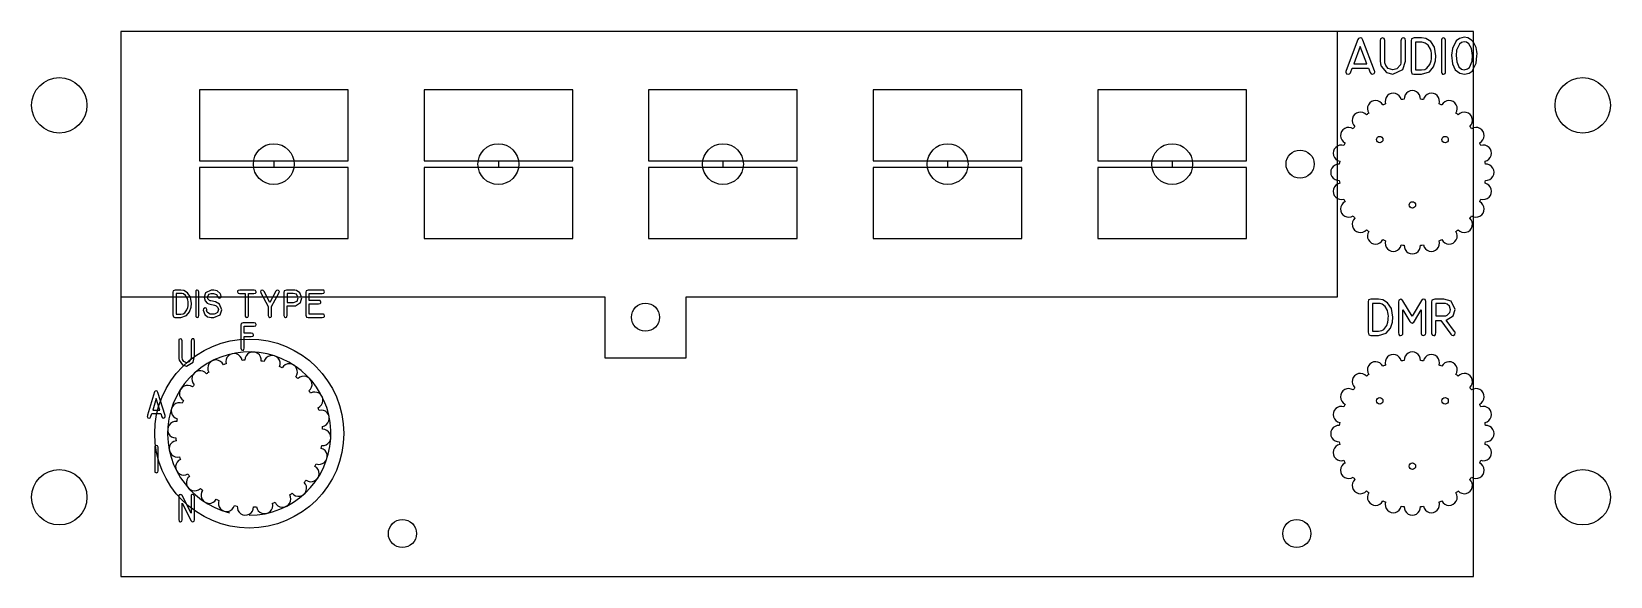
# Model space of a CAD drawing. Header units: inches. Extents: x -2.42 to 2.42, y 0.06 to 1.73.
import ezdxf

# ---------------------------------------------------------------- set-up
doc = ezdxf.new("R2010")
doc.units = ezdxf.units.IN
doc.header["$MEASUREMENT"] = 0
doc.linetypes.add('CENTERX2', pattern=[0.8, 0.5, -0.1, 0.1, -0.1])

msp = doc.modelspace()

# ---------------------------------------------------------------- linework, layer by layer
at = {"color": 7, "linetype": 'Continuous'}
for p, q in [((1.5809, 1.7309), (-2.1434, 1.7309)), ((-2.1434, 1.7309), (-2.1434, 0.9191)), ((1.9975, 1.7309), (1.5809, 1.7309)), ((1.5809, 0.9191), (1.5809, 1.7309)), ((1.6433, 1.7063), (1.6075, 1.6114)), ((1.6943, 1.6103), (1.6581, 1.7048)), ((1.7116, 1.7037), (1.7116, 1.641)), ((1.7253, 1.6414), (1.7253, 1.7033)), ((1.7752, 1.7025), (1.7752, 1.6419)), ((1.789, 1.6404), (1.789, 1.7025)), ((1.8062, 1.7029), (1.8062, 1.6102)), ((1.8382, 1.7116), (1.8152, 1.7116)), ((1.82, 1.6979), (1.82, 1.6139)), ((1.8387, 1.6979), (1.82, 1.6979)), ((1.8993, 1.7036), (1.8993, 1.6077)), ((1.9115, 1.6078), (1.9115, 1.7041)), ((1.9691, 1.7132), (1.9691, 1.7132)), ((1.9975, 0.0625), (1.9975, 1.7309)), ((1.6505, 1.6848), (1.6308, 1.6325)), ((1.6703, 1.6325), (1.6505, 1.6848)), ((1.6202, 1.6048), (1.6256, 1.6187)), ((1.6256, 1.6187), (1.6758, 1.6187)), ((1.6308, 1.6325), (1.6703, 1.6325)), ((1.6758, 1.6187), (1.6807, 1.6057)), ((1.8148, 1.6001), (1.8385, 1.6001)), ((1.82, 1.6139), (1.8385, 1.6139)), ((-1.9025, 1.5525), (-1.9025, 1.335)), ((-1.4475, 1.5525), (-1.9025, 1.5525)), ((-1.4475, 1.335), (-1.4475, 1.5525)), ((-1.215, 1.5525), (-1.215, 1.335)), ((-0.76, 1.5525), (-1.215, 1.5525)), ((-0.76, 1.335), (-0.76, 1.5525)), ((-0.5275, 1.5525), (-0.5275, 1.335)), ((-0.0725, 1.5525), (-0.5275, 1.5525)), ((-0.0725, 1.335), (-0.0725, 1.5525)), ((0.16, 1.5525), (0.16, 1.335)), ((0.615, 1.5525), (0.16, 1.5525)), ((0.615, 1.335), (0.615, 1.5525)), ((0.8475, 1.5525), (0.8475, 1.335)), ((1.3025, 1.5525), (0.8475, 1.5525)), ((1.3025, 1.335), (1.3025, 1.5525)), ((-1.9025, 1.335), (-1.7776, 1.335)), ((-1.9025, 1.315), (-1.9025, 1.0975)), ((-1.7776, 1.315), (-1.9025, 1.315)), ((-1.7776, 1.335), (-1.5724, 1.335)), ((-1.5724, 1.315), (-1.7776, 1.315)), ((-1.5724, 1.335), (-1.4475, 1.335)), ((-1.4475, 1.315), (-1.5724, 1.315)), ((-1.4475, 1.0975), (-1.4475, 1.315)), ((-1.215, 1.335), (-1.0901, 1.335)), ((-1.215, 1.315), (-1.215, 1.0975)), ((-1.0901, 1.315), (-1.215, 1.315)), ((-1.0901, 1.335), (-0.8849, 1.335)), ((-0.8849, 1.315), (-1.0901, 1.315)), ((-0.8849, 1.335), (-0.76, 1.335)), ((-0.76, 1.315), (-0.8849, 1.315)), ((-0.76, 1.0975), (-0.76, 1.315)), ((-0.5275, 1.335), (-0.4026, 1.335)), ((-0.5275, 1.315), (-0.5275, 1.0975)), ((-0.4026, 1.315), (-0.5275, 1.315)), ((-0.4026, 1.335), (-0.1974, 1.335)), ((-0.1974, 1.315), (-0.4026, 1.315)), ((-0.1974, 1.335), (-0.0725, 1.335)), ((-0.0725, 1.315), (-0.1974, 1.315)), ((-0.0725, 1.0975), (-0.0725, 1.315)), ((0.16, 1.335), (0.2849, 1.335)), ((0.16, 1.315), (0.16, 1.0975)), ((0.2849, 1.315), (0.16, 1.315)), ((0.2849, 1.335), (0.4901, 1.335)), ((0.4901, 1.315), (0.2849, 1.315)), ((0.4901, 1.335), (0.615, 1.335)), ((0.615, 1.315), (0.4901, 1.315)), ((0.615, 1.0975), (0.615, 1.315)), ((0.8475, 1.335), (0.9724, 1.335)), ((0.8475, 1.315), (0.8475, 1.0975)), ((0.9724, 1.315), (0.8475, 1.315)), ((0.9724, 1.335), (1.1776, 1.335)), ((1.1776, 1.315), (0.9724, 1.315)), ((1.1776, 1.335), (1.3025, 1.335)), ((1.3025, 1.315), (1.1776, 1.315)), ((1.3025, 1.0975), (1.3025, 1.315)), ((-1.9025, 1.0975), (-1.4475, 1.0975)), ((-1.215, 1.0975), (-0.76, 1.0975)), ((-0.5275, 1.0975), (-0.0725, 1.0975)), ((0.16, 1.0975), (0.615, 1.0975)), ((0.8475, 1.0975), (1.3025, 1.0975)), ((-2.1434, 0.9191), (-2.1434, 0.0625)), ((-2.1434, 0.9191), (-0.6618, 0.9191)), ((-1.9838, 0.9328), (-1.9838, 0.8633)), ((-1.9599, 0.9393), (-1.9771, 0.9393)), ((-1.9735, 0.929), (-1.9735, 0.866)), ((-1.9595, 0.929), (-1.9735, 0.929)), ((-1.914, 0.9333), (-1.914, 0.8614)), ((-1.9048, 0.8614), (-1.9048, 0.9337)), ((-1.8587, 0.9393), (-1.8668, 0.9389)), ((-1.8661, 0.9289), (-1.8599, 0.9291)), ((-1.8599, 0.9291), (-1.8592, 0.9291)), ((-1.858, 0.9393), (-1.8587, 0.9393)), ((-1.7797, 0.929), (-1.7627, 0.929)), ((-1.7352, 0.9393), (-1.7791, 0.9393)), ((-1.7627, 0.929), (-1.7627, 0.8627)), ((-1.7524, 0.8621), (-1.7524, 0.929)), ((-1.7524, 0.929), (-1.7356, 0.929)), ((-1.7144, 0.9312), (-1.7141, 0.9307)), ((-1.7141, 0.9307), (-1.6917, 0.8888)), ((-1.6866, 0.9015), (-1.7046, 0.9352)), ((-1.6685, 0.9358), (-1.6866, 0.9015)), ((-1.6814, 0.8888), (-1.6597, 0.9302)), ((-1.6597, 0.9302), (-1.6594, 0.9305)), ((-1.644, 0.9317), (-1.644, 0.8615)), ((-1.6152, 0.9393), (-1.6357, 0.9393)), ((-1.6156, 0.929), (-1.6337, 0.929)), ((-1.6337, 0.929), (-1.6337, 0.9009)), ((-1.5765, 0.9326), (-1.5765, 0.8625)), ((-1.5262, 0.9393), (-1.5697, 0.9393)), ((-1.5662, 0.9079), (-1.5662, 0.929)), ((-1.5662, 0.929), (-1.5267, 0.929)), ((-0.6618, 0.9191), (-0.6618, 0.7316)), ((-0.4125, 0.7316), (-0.4125, 0.9191)), ((-0.4125, 0.9191), (1.5809, 0.9191)), ((-1.8803, 0.8787), (-1.8803, 0.8797)), ((-1.8697, 0.8957), (-1.8562, 0.8928)), ((-1.8536, 0.9031), (-1.8672, 0.9059)), ((-1.6917, 0.8888), (-1.6917, 0.8615)), ((-1.6814, 0.8619), (-1.6814, 0.8888)), ((-1.6337, 0.9009), (-1.6148, 0.9009)), ((-1.6337, 0.8622), (-1.6337, 0.8906)), ((-1.6337, 0.8906), (-1.6159, 0.8906)), ((-1.5373, 0.9079), (-1.5662, 0.9079)), ((-1.5662, 0.866), (-1.5662, 0.8976)), ((-1.5662, 0.8976), (-1.5378, 0.8976)), ((1.6743, 0.9029), (1.6743, 0.8102)), ((1.7063, 0.9116), (1.6833, 0.9116)), ((1.6881, 0.8979), (1.6881, 0.8139)), ((1.7068, 0.8979), (1.6881, 0.8979)), ((1.7674, 0.9026), (1.7674, 0.8092)), ((1.8092, 0.859), (1.7805, 0.9066)), ((1.7812, 0.8089), (1.7812, 0.8784)), ((1.7812, 0.8784), (1.802, 0.8436)), ((1.8379, 0.9072), (1.8092, 0.859)), ((1.8168, 0.8444), (1.8372, 0.8784)), ((1.8372, 0.8784), (1.8372, 0.8085)), ((1.851, 0.8077), (1.851, 0.9043)), ((1.8683, 0.902), (1.8683, 0.8098)), ((1.9068, 0.9116), (1.8784, 0.9116)), ((1.8821, 0.8979), (1.8821, 0.8604)), ((1.9073, 0.8979), (1.8821, 0.8979)), ((-1.9774, 0.8557), (-1.9596, 0.8557)), ((-1.9735, 0.866), (-1.9596, 0.866)), ((-1.8668, 0.8557), (-1.8587, 0.8557)), ((-1.8592, 0.8658), (-1.8667, 0.8658)), ((-1.7755, 0.8317), (-1.7755, 0.7619)), ((-1.7345, 0.8387), (-1.7686, 0.8387)), ((-1.7652, 0.8073), (-1.7652, 0.8284)), ((-1.7652, 0.8284), (-1.7345, 0.8284)), ((-1.5699, 0.8557), (-1.5267, 0.8557)), ((-1.5261, 0.866), (-1.5662, 0.866)), ((1.8821, 0.8604), (1.9061, 0.8604)), ((1.8821, 0.8092), (1.8821, 0.8466)), ((1.8821, 0.8466), (1.8969, 0.8466)), ((1.8969, 0.8466), (1.9281, 0.8045)), ((1.9391, 0.8126), (1.9139, 0.8471)), ((-1.966, 0.7841), (-1.966, 0.7371)), ((-1.9557, 0.7373), (-1.9557, 0.7838)), ((-1.9276, 0.7832), (-1.9276, 0.7377)), ((-1.9173, 0.7366), (-1.9173, 0.7832)), ((-1.7437, 0.8073), (-1.7652, 0.8073)), ((-1.7652, 0.7619), (-1.7652, 0.797)), ((-1.7652, 0.797), (-1.744, 0.797)), ((1.683, 0.8001), (1.7066, 0.8001)), ((1.6881, 0.8139), (1.7066, 0.8139)), ((-0.6618, 0.7316), (-0.4125, 0.7316)), ((-2.0397, 0.6273), (-2.0611, 0.5561)), ((-2.0345, 0.6077), (-2.0454, 0.5715)), ((-2.0237, 0.5715), (-2.0345, 0.6077)), ((-2.0076, 0.5553), (-2.0293, 0.6262)), ((-2.0519, 0.5504), (-2.0486, 0.5612)), ((-2.0486, 0.5612), (-2.0205, 0.5612)), ((-2.0454, 0.5715), (-2.0237, 0.5715)), ((-2.0205, 0.5612), (-2.0173, 0.551)), ((-2.0393, 0.4579), (-2.0393, 0.3859)), ((-2.0292, 0.3859), (-2.0292, 0.4582)), ((-1.9654, 0.3068), (-1.9654, 0.2364)), ((-1.9282, 0.2559), (-1.9556, 0.3101)), ((-1.9282, 0.3066), (-1.9282, 0.2559)), ((-1.9178, 0.2355), (-1.9179, 0.307)), ((-1.9551, 0.2356), (-1.9551, 0.2872)), ((-1.9551, 0.2872), (-1.9278, 0.2326)), ((-2.1434, 0.0625), (1.9975, 0.0625))]:
    msp.add_line(p, q, dxfattribs=at)
at = {"color": 7, "linetype": 'CENTERX2'}
for p, q in [((-1.675, 1.335), (-1.675, 1.315)), ((-0.9875, 1.335), (-0.9875, 1.315)), ((-0.3, 1.335), (-0.3, 1.315)), ((0.3875, 1.335), (0.3875, 1.315)), ((1.075, 1.335), (1.075, 1.315))]:
    msp.add_line(p, q, dxfattribs=at)
at = {"color": 7, "linetype": 'Continuous', "flags": 128}
for points in [[(1.6502, 1.7116), (1.6454, 1.7099), (1.6433, 1.7063)], [(1.6581, 1.7048), (1.6549, 1.7102), (1.6502, 1.7116)], [(1.7185, 1.7116), (1.7128, 1.7088), (1.7116, 1.7037)], [(1.7253, 1.7033), (1.7235, 1.7099), (1.7185, 1.7116)], [(1.7822, 1.7116), (1.7789, 1.7111), (1.7764, 1.7089), (1.7752, 1.7025)], [(1.789, 1.7025), (1.7878, 1.7089), (1.7854, 1.7111), (1.7822, 1.7116)], [(1.8152, 1.7116), (1.8078, 1.709), (1.8062, 1.7029)], [(1.8663, 1.7003), (1.8517, 1.7096), (1.8382, 1.7116)], [(1.8496, 1.6958), (1.8436, 1.6977), (1.8387, 1.6979)], [(1.8656, 1.6768), (1.8583, 1.6889), (1.8496, 1.6958)], [(1.8821, 1.6565), (1.8778, 1.6828), (1.8663, 1.7003)], [(1.9001, 1.7089), (1.8994, 1.706), (1.8993, 1.7036)], [(1.9055, 1.7116), (1.9022, 1.7107), (1.9001, 1.7089)], [(1.9115, 1.7041), (1.9099, 1.71), (1.9055, 1.7116)], [(1.9436, 1.702), (1.9324, 1.6786), (1.9303, 1.6581)], [(1.9691, 1.7132), (1.9538, 1.7093), (1.9436, 1.702)], [(1.954, 1.6926), (1.9456, 1.6739), (1.9441, 1.6578)], [(1.9691, 1.6994), (1.96, 1.6969), (1.954, 1.6926)], [(1.9913, 1.7049), (1.9795, 1.7114), (1.9691, 1.7132)], [(1.9826, 1.6938), (1.9755, 1.6981), (1.9691, 1.6994)], [(1.994, 1.6571), (1.9912, 1.6789), (1.9826, 1.6938)], [(1.8673, 1.641), (1.8683, 1.6478), (1.8683, 1.6533)], [(1.8746, 1.6231), (1.881, 1.6413), (1.8821, 1.6565)], [(1.9303, 1.6581), (1.933, 1.6325), (1.9412, 1.6141)], [(1.9441, 1.6578), (1.946, 1.6377), (1.9522, 1.6233)], [(1.9846, 1.6213), (1.9927, 1.6405), (1.994, 1.6571)], [(1.993, 1.6097), (2.0056, 1.6343), (2.0077, 1.6562)], [(1.6075, 1.6114), (1.6065, 1.6087), (1.6061, 1.6065)], [(1.6061, 1.6065), (1.6089, 1.6014), (1.6133, 1.6001)], [(1.6133, 1.6001), (1.618, 1.6016), (1.6202, 1.6048)], [(1.6807, 1.6057), (1.6837, 1.6012), (1.6877, 1.6001)], [(1.6877, 1.6001), (1.6932, 1.6023), (1.695, 1.6065)], [(1.695, 1.6065), (1.6947, 1.6087), (1.6943, 1.6103)], [(1.7116, 1.641), (1.7121, 1.6317), (1.7141, 1.6247)], [(1.7141, 1.6247), (1.7306, 1.6052), (1.7502, 1.6001)], [(1.7284, 1.6267), (1.7256, 1.6347), (1.7253, 1.6414)], [(1.7502, 1.6139), (1.7361, 1.6181), (1.7284, 1.6267)], [(1.7502, 1.6001), (1.7807, 1.6146), (1.789, 1.6404)], [(1.7735, 1.6294), (1.7628, 1.617), (1.7502, 1.6139)], [(1.7752, 1.6419), (1.7749, 1.6348), (1.7735, 1.6294)], [(1.8062, 1.6102), (1.8082, 1.6018), (1.8148, 1.6001)], [(1.8385, 1.6001), (1.8622, 1.6077), (1.8746, 1.6231)], [(1.8385, 1.6139), (1.8481, 1.6151), (1.8547, 1.6191)], [(1.8547, 1.6191), (1.8634, 1.6304), (1.8673, 1.641)], [(1.8993, 1.6077), (1.8994, 1.6053), (1.8998, 1.6035)], [(1.8998, 1.6035), (1.9026, 1.6008), (1.9055, 1.6001)], [(1.9055, 1.6001), (1.9089, 1.601), (1.9109, 1.6029)], [(1.9109, 1.6029), (1.9115, 1.6056), (1.9115, 1.6078)], [(1.9412, 1.6141), (1.9556, 1.6033), (1.9695, 1.6001)], [(1.9522, 1.6233), (1.9607, 1.6161), (1.9691, 1.6139)], [(1.9691, 1.6139), (1.9785, 1.6165), (1.9846, 1.6213)], [(1.9695, 1.6001), (1.9835, 1.6034), (1.993, 1.6097)], [(-1.9771, 0.9393), (-1.9827, 0.9374), (-1.9838, 0.9328)], [(-1.9388, 0.9309), (-1.9498, 0.9378), (-1.9599, 0.9393)], [(-1.9513, 0.9275), (-1.9558, 0.9289), (-1.9595, 0.929)], [(-1.9393, 0.9132), (-1.9448, 0.9223), (-1.9513, 0.9275)], [(-1.927, 0.898), (-1.9302, 0.9177), (-1.9388, 0.9309)], [(-1.9134, 0.9373), (-1.914, 0.9351), (-1.914, 0.9333)], [(-1.9094, 0.9393), (-1.9119, 0.9386), (-1.9134, 0.9373)], [(-1.9048, 0.9337), (-1.9061, 0.9381), (-1.9094, 0.9393)], [(-1.8668, 0.9389), (-1.8835, 0.931), (-1.8884, 0.9172)], [(-1.8781, 0.9174), (-1.8737, 0.9264), (-1.8661, 0.9289)], [(-1.8592, 0.9291), (-1.8499, 0.9256), (-1.8464, 0.9186)], [(-1.8391, 0.9284), (-1.8483, 0.9371), (-1.858, 0.9393)], [(-1.8464, 0.9186), (-1.8444, 0.9151), (-1.8414, 0.9143)], [(-1.8414, 0.9143), (-1.8373, 0.9162), (-1.8362, 0.9197)], [(-1.8362, 0.9197), (-1.8373, 0.9248), (-1.8391, 0.9284)], [(-1.7791, 0.9393), (-1.784, 0.9385), (-1.7858, 0.9368), (-1.7863, 0.9344)], [(-1.7863, 0.9344), (-1.7839, 0.9298), (-1.7797, 0.929)], [(-1.7356, 0.929), (-1.7308, 0.9299), (-1.7291, 0.9316), (-1.7286, 0.934)], [(-1.7286, 0.934), (-1.7311, 0.9385), (-1.7352, 0.9393)], [(-1.7101, 0.9393), (-1.7142, 0.9376), (-1.7155, 0.9344)], [(-1.7155, 0.9344), (-1.715, 0.9325), (-1.7144, 0.9312)], [(-1.7046, 0.9352), (-1.7071, 0.9384), (-1.7101, 0.9393)], [(-1.6633, 0.9393), (-1.6667, 0.9381), (-1.6685, 0.9358)], [(-1.6579, 0.9345), (-1.66, 0.9383), (-1.6633, 0.9393)], [(-1.6594, 0.9305), (-1.659, 0.9312), (-1.6588, 0.9317)], [(-1.6588, 0.9317), (-1.6581, 0.9332), (-1.6579, 0.9345)], [(-1.6357, 0.9393), (-1.6427, 0.9374), (-1.644, 0.9317)], [(-1.5998, 0.9152), (-1.6056, 0.9265), (-1.6156, 0.929)], [(-1.605, 0.9378), (-1.6107, 0.9391), (-1.6152, 0.9393)], [(-1.5895, 0.9152), (-1.5947, 0.9304), (-1.605, 0.9378)], [(-1.5697, 0.9393), (-1.5755, 0.9375), (-1.5765, 0.9326)], [(-1.5267, 0.929), (-1.5219, 0.93), (-1.5202, 0.9318), (-1.5198, 0.9342)], [(-1.5198, 0.9342), (-1.5222, 0.9386), (-1.5262, 0.9393)], [(-1.9596, 0.8557), (-1.9418, 0.8614), (-1.9325, 0.873)], [(-1.9596, 0.866), (-1.9524, 0.867), (-1.9475, 0.8699)], [(-1.9475, 0.8699), (-1.9409, 0.8784), (-1.938, 0.8863)], [(-1.938, 0.8863), (-1.9373, 0.8915), (-1.9373, 0.8956)], [(-1.9325, 0.873), (-1.9277, 0.8866), (-1.927, 0.898)], [(-1.8851, 0.885), (-1.8897, 0.8822), (-1.8907, 0.8779)], [(-1.8907, 0.8779), (-1.8861, 0.8643), (-1.8773, 0.8573)], [(-1.8884, 0.9172), (-1.8854, 0.906), (-1.8792, 0.8993)], [(-1.8803, 0.8797), (-1.8819, 0.8838), (-1.8851, 0.885)], [(-1.8804, 0.8776), (-1.8804, 0.8782), (-1.8803, 0.8787)], [(-1.8718, 0.8663), (-1.8784, 0.8714), (-1.8804, 0.8776)], [(-1.8792, 0.8993), (-1.8741, 0.8968), (-1.8697, 0.8957)], [(-1.8716, 0.9071), (-1.8767, 0.912), (-1.8781, 0.9174)], [(-1.8672, 0.9059), (-1.8697, 0.9065), (-1.8716, 0.9071)], [(-1.8587, 0.8557), (-1.8395, 0.8637), (-1.8339, 0.8792)], [(-1.8562, 0.8928), (-1.8535, 0.8922), (-1.8514, 0.8914)], [(-1.8442, 0.8794), (-1.8475, 0.8703), (-1.8539, 0.8663)], [(-1.8339, 0.8792), (-1.8407, 0.8963), (-1.8536, 0.9031)], [(-1.8514, 0.8914), (-1.8457, 0.8856), (-1.8442, 0.8794)], [(-1.6159, 0.8906), (-1.6114, 0.8907), (-1.608, 0.8912)], [(-1.6148, 0.9009), (-1.6031, 0.9057), (-1.5998, 0.9152)], [(-1.608, 0.8912), (-1.5934, 0.9015), (-1.5895, 0.9152)], [(-1.5378, 0.8976), (-1.533, 0.8985), (-1.5313, 0.9003), (-1.5309, 0.9027)], [(-1.5309, 0.9027), (-1.5332, 0.9071), (-1.5373, 0.9079)], [(1.6833, 0.9116), (1.6759, 0.909), (1.6743, 0.9029)], [(1.7344, 0.9003), (1.7198, 0.9096), (1.7063, 0.9116)], [(1.7177, 0.8958), (1.7117, 0.8977), (1.7068, 0.8979)], [(1.7337, 0.8768), (1.7264, 0.8889), (1.7177, 0.8958)], [(1.7502, 0.8565), (1.7459, 0.8828), (1.7344, 0.9003)], [(1.7745, 0.9113), (1.7684, 0.9081), (1.7674, 0.9026)], [(1.7805, 0.9066), (1.7778, 0.9102), (1.7745, 0.9113)], [(1.8446, 0.9116), (1.8402, 0.9101), (1.8379, 0.9072)], [(1.851, 0.9043), (1.8492, 0.9103), (1.8446, 0.9116)], [(1.8784, 0.9116), (1.87, 0.9089), (1.8683, 0.902)], [(1.941, 0.8795), (1.9286, 0.905), (1.9068, 0.9116)], [(1.9163, 0.8963), (1.9114, 0.8977), (1.9073, 0.8979)], [(1.9139, 0.8471), (1.9353, 0.8604), (1.941, 0.8795)], [(1.9272, 0.8793), (1.9235, 0.8905), (1.9163, 0.8963)], [(1.9168, 0.8623), (1.9251, 0.8704), (1.9272, 0.8793)], [(-1.9838, 0.8633), (-1.9823, 0.857), (-1.9774, 0.8557)], [(-1.914, 0.8614), (-1.914, 0.8596), (-1.9136, 0.8582)], [(-1.9136, 0.8582), (-1.9116, 0.8562), (-1.9094, 0.8557)], [(-1.9094, 0.8557), (-1.9068, 0.8564), (-1.9053, 0.8578)], [(-1.9053, 0.8578), (-1.9049, 0.8598), (-1.9048, 0.8614)], [(-1.8773, 0.8573), (-1.8715, 0.856), (-1.8668, 0.8557)], [(-1.8667, 0.8658), (-1.8696, 0.8659), (-1.8718, 0.8663)], [(-1.8539, 0.8663), (-1.8569, 0.8659), (-1.8592, 0.8658)], [(-1.7686, 0.8387), (-1.7744, 0.8366), (-1.7755, 0.8317)], [(-1.7627, 0.8627), (-1.7627, 0.8608), (-1.7626, 0.8593)], [(-1.7626, 0.8593), (-1.7603, 0.8564), (-1.7576, 0.8557)], [(-1.7576, 0.8557), (-1.7545, 0.8565), (-1.7529, 0.8584)], [(-1.7529, 0.8584), (-1.7524, 0.8604), (-1.7524, 0.8621)], [(-1.7284, 0.8336), (-1.7306, 0.8379), (-1.7345, 0.8387)], [(-1.7345, 0.8284), (-1.7297, 0.8298), (-1.7284, 0.8336)], [(-1.6917, 0.8615), (-1.6902, 0.8569), (-1.6865, 0.8557)], [(-1.6865, 0.8557), (-1.6836, 0.8563), (-1.6819, 0.8579)], [(-1.6819, 0.8579), (-1.6814, 0.8601), (-1.6814, 0.8619)], [(-1.644, 0.8615), (-1.6424, 0.8569), (-1.6388, 0.8557)], [(-1.6388, 0.8557), (-1.6364, 0.856), (-1.6346, 0.8575), (-1.6337, 0.8622)], [(-1.5765, 0.8625), (-1.5747, 0.8567), (-1.5699, 0.8557)], [(-1.5267, 0.8557), (-1.5217, 0.8565), (-1.5198, 0.8583), (-1.5193, 0.8608)], [(-1.5227, 0.8656), (-1.5246, 0.866), (-1.5261, 0.866)], [(-1.5193, 0.8608), (-1.5204, 0.8641), (-1.5227, 0.8656)], [(1.7066, 0.8001), (1.7303, 0.8077), (1.7427, 0.8231)], [(1.7228, 0.8191), (1.7315, 0.8304), (1.7354, 0.841)], [(1.7354, 0.841), (1.7364, 0.8478), (1.7364, 0.8533)], [(1.7427, 0.8231), (1.7491, 0.8413), (1.7502, 0.8565)], [(1.802, 0.8436), (1.8052, 0.8396), (1.8091, 0.8385)], [(1.8091, 0.8385), (1.8142, 0.8407), (1.8168, 0.8444)], [(1.9061, 0.8604), (1.9123, 0.8608), (1.9168, 0.8623)], [(-1.9607, 0.79), (-1.9651, 0.788), (-1.966, 0.7841)], [(-1.9557, 0.7838), (-1.957, 0.7887), (-1.9607, 0.79)], [(-1.9224, 0.79), (-1.9249, 0.7896), (-1.9267, 0.788), (-1.9276, 0.7832)], [(-1.9173, 0.7832), (-1.9181, 0.7881), (-1.92, 0.7897), (-1.9224, 0.79)], [(-1.744, 0.797), (-1.7391, 0.7978), (-1.7375, 0.7996), (-1.7371, 0.8021)], [(-1.7371, 0.8021), (-1.7395, 0.8066), (-1.7437, 0.8073)], [(1.6743, 0.8102), (1.6763, 0.8018), (1.683, 0.8001)], [(1.7066, 0.8139), (1.7163, 0.8151), (1.7228, 0.8191)], [(1.7674, 0.8092), (1.7687, 0.8029), (1.771, 0.8006), (1.7742, 0.8001)], [(1.7742, 0.8001), (1.7783, 0.8013), (1.7805, 0.8039)], [(1.7805, 0.8039), (1.7812, 0.8066), (1.7812, 0.8089)], [(1.8372, 0.8085), (1.8374, 0.8057), (1.8378, 0.8035)], [(1.8378, 0.8035), (1.8409, 0.8008), (1.8442, 0.8001)], [(1.8442, 0.8001), (1.8498, 0.8029), (1.851, 0.8077)], [(1.8683, 0.8098), (1.8683, 0.8072), (1.8685, 0.8052)], [(1.8685, 0.8052), (1.8714, 0.8011), (1.8753, 0.8001)], [(1.8753, 0.8001), (1.8785, 0.8006), (1.8808, 0.8028), (1.8821, 0.8092)], [(1.9281, 0.8045), (1.9311, 0.8014), (1.9345, 0.8007)], [(1.9345, 0.8007), (1.9399, 0.803), (1.9415, 0.8073)], [(1.9397, 0.8118), (1.9393, 0.8122), (1.9391, 0.8126)], [(1.9415, 0.8073), (1.9409, 0.81), (1.9397, 0.8118)], [(-1.966, 0.7371), (-1.9656, 0.7299), (-1.9643, 0.7244)], [(-1.9541, 0.7268), (-1.9555, 0.7326), (-1.9557, 0.7373)], [(-1.9417, 0.7167), (-1.9502, 0.7205), (-1.9541, 0.7268)], [(-1.9417, 0.7064), (-1.9218, 0.7183), (-1.9173, 0.7366)], [(-1.9283, 0.7287), (-1.9339, 0.7196), (-1.9417, 0.7167)], [(-1.9276, 0.7377), (-1.9277, 0.7327), (-1.9283, 0.7287)], [(-1.7755, 0.7619), (-1.7742, 0.7566), (-1.7703, 0.7551)], [(-1.7703, 0.7551), (-1.7679, 0.7555), (-1.7661, 0.7571), (-1.7652, 0.7619)], [(-1.9643, 0.7244), (-1.9544, 0.7105), (-1.9417, 0.7064)], [(-2.0347, 0.6309), (-2.0382, 0.6298), (-2.0397, 0.6273)], [(-2.0293, 0.6262), (-2.0314, 0.63), (-2.0347, 0.6309)], [(-2.0611, 0.5561), (-2.0617, 0.5537), (-2.0621, 0.5518)], [(-2.0621, 0.5518), (-2.06, 0.5482), (-2.0568, 0.5473)], [(-2.0568, 0.5473), (-2.0534, 0.5482), (-2.0519, 0.5504)], [(-2.0173, 0.551), (-2.0152, 0.5479), (-2.0123, 0.5473)], [(-2.0123, 0.5473), (-2.0083, 0.5489), (-2.007, 0.5521)], [(-2.007, 0.5521), (-2.0073, 0.5539), (-2.0076, 0.5553)], [(-2.0342, 0.4638), (-2.0386, 0.4618), (-2.0393, 0.4579)], [(-2.0292, 0.4582), (-2.0306, 0.4627), (-2.0342, 0.4638)], [(-2.0393, 0.3859), (-2.0392, 0.3836), (-2.0385, 0.3819)], [(-2.0385, 0.3819), (-2.0363, 0.3805), (-2.0342, 0.3802)], [(-2.0342, 0.3802), (-2.03, 0.3822), (-2.0292, 0.3859)], [(-1.9641, 0.3119), (-1.9653, 0.3092), (-1.9654, 0.3068)], [(-1.9606, 0.3133), (-1.9627, 0.3128), (-1.9641, 0.3119)], [(-1.9556, 0.3101), (-1.9579, 0.3127), (-1.9606, 0.3133)], [(-1.923, 0.3133), (-1.9254, 0.3129), (-1.9273, 0.3114), (-1.9282, 0.3066)], [(-1.9179, 0.307), (-1.9192, 0.312), (-1.923, 0.3133)], [(-1.9654, 0.2364), (-1.9646, 0.2316), (-1.9628, 0.23), (-1.9604, 0.2296)], [(-1.9604, 0.2296), (-1.956, 0.2317), (-1.9551, 0.2356)], [(-1.9278, 0.2326), (-1.9255, 0.2302), (-1.9229, 0.2296)], [(-1.9229, 0.2296), (-1.9187, 0.2317), (-1.9178, 0.2355)]]:
    msp.add_lwpolyline(points, dxfattribs=at)
at = {"color": 7, "linetype": 'Continuous'}
for centre, radius in [((-2.3315, 1.505), 0.0848), ((2.3315, 1.505), 0.0848), ((1.71, 1.4), 0.01), ((1.91, 1.4), 0.01), ((-1.675, 1.325), 0.0625), ((-0.9875, 1.325), 0.0625), ((-0.3, 1.325), 0.0625), ((0.3875, 1.325), 0.0625), ((1.075, 1.325), 0.0625), ((1.4663, 1.325), 0.043), ((1.81, 1.2), 0.01), ((-0.5372, 0.8562), 0.043), ((-1.75, 0.5), 0.2894), ((1.71, 0.6), 0.01), ((1.91, 0.6), 0.01), ((-2.3315, 0.305), 0.0848), ((1.81, 0.4), 0.01), ((2.3315, 0.305), 0.0848), ((-1.2812, 0.1938), 0.043), ((1.4563, 0.1938), 0.043)]:
    msp.add_circle(centre, radius, dxfattribs=at)
for centre, radius, start, end in [((1.9471, 1.6629), 0.061, 353.747, 43.5488), ((1.8138, 1.659), 0.0548, 354.0126, 19.0142), ((1.81, 1.525), 0.025, 356.8153, 183.1847), ((1.6975, 1.4949), 0.025, 26.8153, 213.1847), ((1.81, 1.3), 0.225, 111.3695, 113.6305), ((1.7518, 1.5173), 0.025, 11.8153, 198.1847), ((1.81, 1.3), 0.225, 96.3695, 98.6305), ((1.81, 1.3), 0.225, 81.3695, 83.6305), ((1.8682, 1.5173), 0.025, 341.8153, 168.1847), ((1.81, 1.3), 0.225, 66.3695, 68.6305), ((1.9225, 1.4949), 0.025, 326.8153, 153.1847), ((1.6509, 1.4591), 0.025, 41.8153, 228.1847), ((1.81, 1.3), 0.225, 126.3695, 128.6305), ((1.81, 1.3), 0.225, 51.3695, 53.6305), ((1.9691, 1.4591), 0.025, 311.8153, 138.1847), ((1.6151, 1.4125), 0.025, 56.8153, 243.1847), ((1.81, 1.3), 0.225, 141.3695, 143.6305), ((1.81, 1.3), 0.225, 36.3695, 38.6305), ((2.0049, 1.4125), 0.025, 296.8153, 123.1847), ((1.5927, 1.3582), 0.025, 71.8153, 258.1847), ((1.81, 1.3), 0.225, 156.3695, 158.6305), ((1.81, 1.3), 0.225, 21.3695, 23.6305), ((2.0273, 1.3582), 0.025, 281.8153, 108.1847), ((1.585, 1.3), 0.025, 86.8153, 273.1847), ((1.81, 1.3), 0.225, 171.3695, 173.6305), ((1.81, 1.3), 0.225, 6.3695, 8.6305), ((2.035, 1.3), 0.025, 266.8153, 93.1847), ((1.5927, 1.2418), 0.025, 101.8153, 288.1847), ((1.81, 1.3), 0.225, 186.3695, 188.6305), ((2.0273, 1.2418), 0.025, 251.8153, 78.1847), ((1.81, 1.3), 0.225, 351.3695, 353.6305), ((1.6151, 1.1875), 0.025, 116.8153, 303.1847), ((1.81, 1.3), 0.225, 201.3695, 203.6305), ((2.0049, 1.1875), 0.025, 236.8153, 63.1847), ((1.81, 1.3), 0.225, 336.3695, 338.6305), ((1.81, 1.3), 0.225, 216.3695, 218.6305), ((1.81, 1.3), 0.225, 321.3695, 323.6305), ((1.6509, 1.1409), 0.025, 131.8153, 318.1847), ((1.81, 1.3), 0.225, 231.3695, 233.6305), ((1.6975, 1.1051), 0.025, 146.8153, 333.1847), ((1.9225, 1.1051), 0.025, 206.8153, 33.1847), ((1.81, 1.3), 0.225, 306.3695, 308.6305), ((1.9691, 1.1409), 0.025, 221.8153, 48.1847), ((1.81, 1.3), 0.225, 246.3695, 248.6305), ((1.7518, 1.0827), 0.025, 161.8153, 348.1847), ((1.81, 1.3), 0.225, 261.3695, 263.6305), ((1.81, 1.075), 0.025, 176.8153, 3.1847), ((1.81, 1.3), 0.225, 276.3695, 278.6305), ((1.8682, 1.0827), 0.025, 191.8153, 18.1847), ((1.81, 1.3), 0.225, 291.3695, 293.6305), ((-1.9782, 0.8998), 0.0411, 354.0275, 19.0081), ((1.6819, 0.859), 0.0548, 354.0141, 19.0136), ((-1.75, 0.5), 0.25, 270, 256.1135), ((-1.8521, 0.7005), 0.025, 23.8153, 210.1847), ((-1.7968, 0.7201), 0.025, 8.8153, 195.1847), ((-1.7382, 0.7247), 0.025, 353.8153, 180.1847), ((-1.6805, 0.714), 0.025, 338.8153, 165.1847), ((1.7518, 0.7173), 0.025, 11.8153, 198.1847), ((1.81, 0.725), 0.025, 356.8153, 183.1847), ((1.8682, 0.7173), 0.025, 341.8153, 168.1847), ((-1.9006, 0.6672), 0.025, 38.8153, 225.1847), ((-1.75, 0.5), 0.225, 123.3695, 125.6305), ((-1.75, 0.5), 0.225, 108.3695, 110.6305), ((-1.75, 0.5), 0.225, 93.3695, 95.6305), ((-1.75, 0.5), 0.225, 78.3695, 80.6305), ((-1.75, 0.5), 0.225, 63.3695, 65.6305), ((-1.6275, 0.6887), 0.025, 323.8153, 150.1847), ((1.6509, 0.6591), 0.025, 41.8153, 228.1847), ((1.81, 0.5), 0.225, 126.3695, 128.6305), ((1.6975, 0.6949), 0.025, 26.8153, 213.1847), ((1.81, 0.5), 0.225, 111.3695, 113.6305), ((1.81, 0.5), 0.225, 96.3695, 98.6305), ((1.81, 0.5), 0.225, 81.3695, 83.6305), ((1.81, 0.5), 0.225, 66.3695, 68.6305), ((1.9225, 0.6949), 0.025, 326.8153, 153.1847), ((1.81, 0.5), 0.225, 51.3695, 53.6305), ((1.9691, 0.6591), 0.025, 311.8153, 138.1847), ((-1.9387, 0.6225), 0.025, 53.8153, 240.1847), ((-1.75, 0.5), 0.225, 138.3695, 140.6305), ((-1.75, 0.5), 0.225, 48.3695, 50.6305), ((-1.5828, 0.6506), 0.025, 308.8153, 135.1847), ((-1.75, 0.5), 0.225, 33.3695, 35.6305), ((1.6151, 0.6125), 0.025, 56.8153, 243.1847), ((1.81, 0.5), 0.225, 141.3695, 143.6305), ((1.81, 0.5), 0.225, 36.3695, 38.6305), ((2.0049, 0.6125), 0.025, 296.8153, 123.1847), ((-1.964, 0.5695), 0.025, 68.8153, 255.1847), ((-1.75, 0.5), 0.225, 153.3695, 155.6305), ((-1.5495, 0.6021), 0.025, 293.8153, 120.1847), ((1.5927, 0.5582), 0.025, 71.8153, 258.1847), ((1.81, 0.5), 0.225, 156.3695, 158.6305), ((1.81, 0.5), 0.225, 21.3695, 23.6305), ((2.0273, 0.5582), 0.025, 281.8153, 108.1847), ((-1.9747, 0.5118), 0.025, 83.8153, 270.1847), ((-1.75, 0.5), 0.225, 168.3695, 170.6305), ((-1.75, 0.5), 0.225, 18.3695, 20.6305), ((-1.5299, 0.5468), 0.025, 278.8153, 105.1847), ((1.81, 0.5), 0.225, 171.3695, 173.6305), ((1.81, 0.5), 0.225, 6.3695, 8.6305), ((-1.75, 0.5), 0.225, 183.3695, 185.6305), ((-1.5253, 0.4882), 0.025, 263.8153, 90.1847), ((-1.75, 0.5), 0.225, 3.3695, 5.6305), ((1.585, 0.5), 0.025, 86.8153, 273.1847), ((2.035, 0.5), 0.025, 266.8153, 93.1847), ((-1.9701, 0.4532), 0.025, 98.8153, 285.1847), ((-1.536, 0.4305), 0.025, 248.8153, 75.1847), ((-1.75, 0.5), 0.225, 348.3695, 350.6305), ((1.5927, 0.4418), 0.025, 101.8153, 288.1847), ((1.81, 0.5), 0.225, 186.3695, 188.6305), ((2.0273, 0.4418), 0.025, 251.8153, 78.1847), ((1.81, 0.5), 0.225, 351.3695, 353.6305), ((-1.9505, 0.3979), 0.025, 113.8153, 300.1847), ((-1.75, 0.5), 0.225, 198.3695, 200.6305), ((-1.5613, 0.3775), 0.025, 233.8153, 60.1847), ((-1.75, 0.5), 0.225, 333.3695, 335.6305), ((1.6151, 0.3875), 0.025, 116.8153, 303.1847), ((1.81, 0.5), 0.225, 201.3695, 203.6305), ((2.0049, 0.3875), 0.025, 236.8153, 63.1847), ((1.81, 0.5), 0.225, 336.3695, 338.6305), ((-1.9172, 0.3494), 0.025, 128.8153, 315.1847), ((-1.75, 0.5), 0.225, 213.3695, 215.6305), ((-1.5994, 0.3328), 0.025, 218.8153, 45.1847), ((-1.75, 0.5), 0.225, 318.3695, 320.6305), ((1.6509, 0.3409), 0.025, 131.8153, 318.1847), ((1.81, 0.5), 0.225, 216.3695, 218.6305), ((1.9691, 0.3409), 0.025, 221.8153, 48.1847), ((1.81, 0.5), 0.225, 321.3695, 323.6305), ((-1.75, 0.5), 0.225, 228.3695, 230.6305), ((-1.8725, 0.3113), 0.025, 143.8153, 330.1847), ((-1.75, 0.5), 0.225, 243.3695, 245.6305), ((-1.8195, 0.286), 0.025, 158.8153, 345.1847), ((-1.6479, 0.2995), 0.025, 203.8153, 30.1847), ((-1.75, 0.5), 0.225, 303.3695, 305.6305), ((1.81, 0.5), 0.225, 231.3695, 233.6305), ((1.6975, 0.3051), 0.025, 146.8153, 333.1847), ((1.81, 0.5), 0.225, 246.3695, 248.6305), ((1.7518, 0.2827), 0.025, 161.8153, 348.1847), ((1.8682, 0.2827), 0.025, 191.8153, 18.1847), ((1.81, 0.5), 0.225, 291.3695, 293.6305), ((1.9225, 0.3051), 0.025, 206.8153, 33.1847), ((1.81, 0.5), 0.225, 306.3695, 308.6305), ((-1.75, 0.5), 0.225, 258.3695, 260.6305), ((-1.7618, 0.2753), 0.025, 173.8153, 0.1847), ((-1.75, 0.5), 0.225, 273.3695, 275.6305), ((-1.7032, 0.2799), 0.025, 188.8153, 15.1847), ((-1.75, 0.5), 0.225, 288.3695, 290.6305), ((1.81, 0.5), 0.225, 261.3695, 263.6305), ((1.81, 0.275), 0.025, 176.8153, 3.1847), ((1.81, 0.5), 0.225, 276.3695, 278.6305)]:
    msp.add_arc(centre, radius, start, end, dxfattribs=at)

doc.saveas('drawing.dxf')
